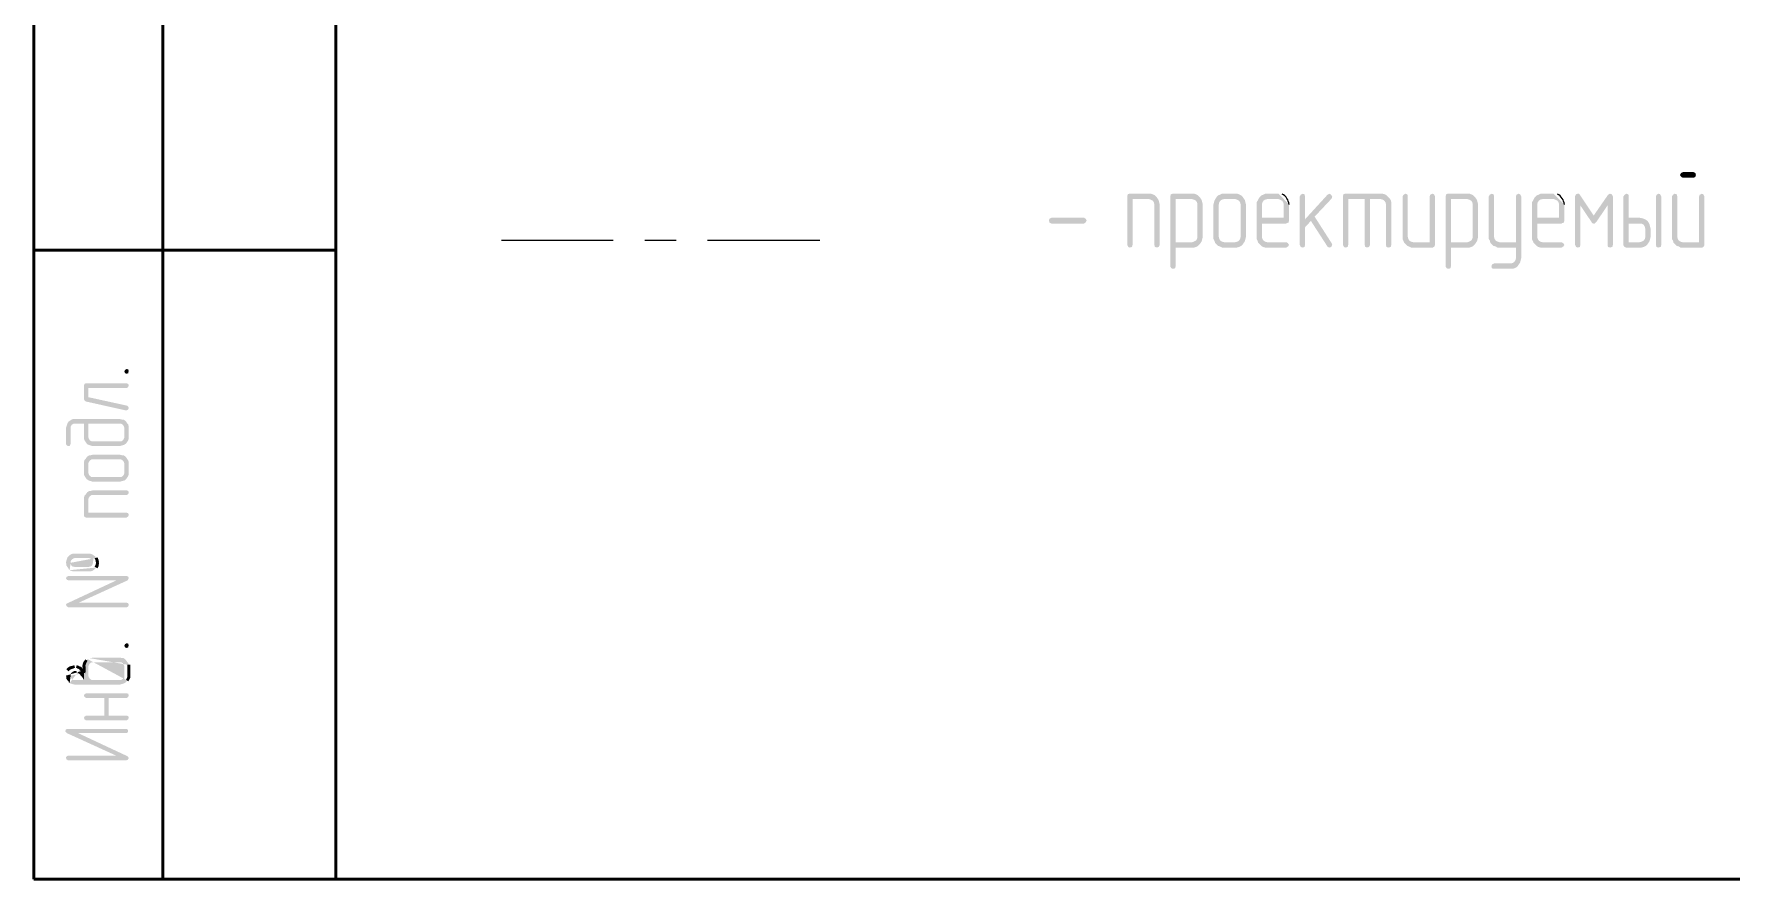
# Model space of a CAD drawing. Header units: millimetres. Extents: x -211 to 10565, y -2293 to 2244.
# Drawn here: x 4311.6 to 4379, y -740.6 to -707 of the extents above; entities that cross this region are included whole.
import ezdxf

# ---------------------------------------------------------------- set-up
doc = ezdxf.new("R2010")
doc.units = ezdxf.units.MM
doc.layers.add('PDF _Геометрия', color=7, linetype='Continuous')
doc.layers.add('PDF _Сплошная заливка', color=7, linetype='Continuous')

msp = doc.modelspace()

# ---------------------------------------------------------------- hatches: boundary and pattern name
at = {"layer": 'PDF _Сплошная заливка', "transparency": 33554559}
for points in [[(4377.487, -712.509), (4377.064, -712.509), (4377.064, -712.53), (4377, -712.551), (4376.958, -712.636), (4377, -712.699), (4377.064, -712.742), (4377.508, -712.742), (4377.572, -712.699), (4377.593, -712.636), (4377.572, -712.551)], [(4355.861, -713.376), (4355.078, -713.376), (4355.015, -713.398), (4354.994, -713.482), (4354.994, -715.408), (4355.036, -715.493), (4355.099, -715.514), (4355.184, -715.493), (4355.205, -715.408), (4355.205, -713.588), (4355.861, -713.588), (4356.2, -713.567), (4356.157, -713.503), (4356.094, -713.44), (4356.009, -713.398), (4355.946, -713.376)], [(4357.575, -713.376), (4356.792, -713.376), (4356.729, -713.398), (4356.708, -713.482), (4356.708, -716.275), (4356.75, -716.339), (4356.813, -716.36), (4356.898, -716.339), (4356.919, -716.254), (4356.919, -715.514), (4357.66, -715.514), (4357.723, -715.493), (4357.808, -715.45), (4357.871, -715.387), (4357.914, -715.323), (4356.919, -715.302), (4356.919, -713.588), (4357.575, -713.588), (4357.914, -713.567), (4357.871, -713.503), (4357.808, -713.44), (4357.723, -713.398), (4357.66, -713.376)], [(4359.289, -713.376), (4358.76, -713.376), (4358.675, -713.419), (4358.612, -713.44), (4358.549, -713.503), (4358.506, -713.567), (4359.289, -713.588), (4359.353, -713.609), (4359.437, -713.652), (4359.48, -713.715), (4359.501, -713.8), (4359.501, -715.09), (4359.48, -715.175), (4359.437, -715.239), (4359.374, -715.281), (4359.289, -715.302), (4358.845, -715.302), (4358.485, -715.323), (4358.612, -715.45), (4358.675, -715.471), (4358.76, -715.514), (4359.353, -715.514), (4359.437, -715.493), (4359.522, -715.45), (4359.585, -715.387), (4359.67, -715.26), (4359.691, -715.175), (4359.712, -715.09), (4359.712, -713.8), (4359.691, -713.715), (4359.67, -713.63), (4359.585, -713.503), (4359.522, -713.44), (4359.437, -713.398), (4359.374, -713.376)], [(4361.955, -713.376), (4361.892, -713.419), (4361.85, -713.482), (4361.85, -715.408), (4361.892, -715.493), (4361.955, -715.514), (4362.04, -715.493), (4362.061, -715.408), (4362.061, -714.71), (4362.294, -714.456), (4362.061, -714.392), (4362.061, -713.482), (4362.04, -713.398)], [(4363.035, -713.376), (4362.95, -713.419), (4362.061, -714.392), (4362.294, -714.456), (4362.95, -715.471), (4362.971, -715.493), (4363.035, -715.514), (4363.098, -715.493), (4363.14, -715.408), (4363.119, -715.344), (4362.442, -714.286), (4363.119, -713.567), (4363.14, -713.482), (4363.098, -713.419)], [(4365.066, -713.376), (4363.648, -713.376), (4363.585, -713.398), (4363.564, -713.482), (4363.564, -715.408), (4363.606, -715.493), (4363.669, -715.514), (4363.754, -715.493), (4363.775, -715.408), (4363.775, -713.588), (4365.066, -713.588), (4365.426, -713.567), (4365.299, -713.44), (4365.235, -713.398), (4365.151, -713.376)], [(4366.039, -713.376), (4365.976, -713.419), (4365.934, -713.482), (4365.934, -715.175), (4365.976, -715.26), (4365.997, -715.323), (4366.357, -715.302), (4366.272, -715.281), (4366.209, -715.239), (4366.166, -715.175), (4366.145, -715.09), (4366.145, -713.482), (4366.124, -713.398)], [(4367.118, -713.376), (4367.034, -713.419), (4367.013, -713.482), (4367.013, -715.302), (4366.357, -715.302), (4365.997, -715.323), (4366.06, -715.387), (4366.124, -715.45), (4366.187, -715.471), (4366.272, -715.514), (4367.14, -715.514), (4367.203, -715.471), (4367.224, -715.408), (4367.224, -713.482), (4367.182, -713.398)], [(4368.515, -713.376), (4367.732, -713.376), (4367.669, -713.398), (4367.648, -713.482), (4367.648, -716.275), (4367.69, -716.339), (4367.753, -716.36), (4367.838, -716.339), (4367.859, -716.254), (4367.859, -715.514), (4368.6, -715.514), (4368.663, -715.493), (4368.748, -715.45), (4368.811, -715.387), (4368.854, -715.323), (4367.859, -715.302), (4367.859, -713.588), (4368.515, -713.588), (4368.854, -713.567), (4368.811, -713.503), (4368.748, -713.44), (4368.663, -713.398), (4368.6, -713.376)], [(4369.467, -713.376), (4369.404, -713.419), (4369.362, -713.482), (4369.362, -715.175), (4369.404, -715.239), (4369.425, -715.323), (4369.785, -715.302), (4369.721, -715.281), (4369.637, -715.239), (4369.594, -715.175), (4369.573, -715.09), (4369.573, -713.482), (4369.552, -713.398)], [(4370.546, -713.376), (4370.462, -713.419), (4370.441, -713.482), (4370.441, -715.302), (4369.785, -715.302), (4369.425, -715.323), (4369.552, -715.45), (4369.637, -715.471), (4369.7, -715.514), (4370.441, -715.514), (4370.441, -715.937), (4370.42, -716.022), (4370.377, -716.085), (4370.314, -716.127), (4370.229, -716.148), (4369.573, -716.148), (4369.488, -716.191), (4369.467, -716.254), (4369.488, -716.339), (4369.573, -716.36), (4370.314, -716.36), (4370.377, -716.339), (4370.462, -716.297), (4370.525, -716.233), (4370.61, -716.106), (4370.652, -715.937), (4370.652, -713.482), (4370.61, -713.398)], [(4372.895, -713.376), (4372.832, -713.398), (4372.789, -713.482), (4373.001, -713.842), (4373.445, -714.498), (4373.53, -714.244), (4372.98, -713.419), (4372.938, -713.376)], [(4372.789, -713.482), (4372.789, -715.408), (4372.832, -715.493), (4372.895, -715.514), (4372.98, -715.493), (4373.001, -715.408), (4373.001, -713.842)], [(4374.186, -713.376), (4374.165, -713.376), (4374.101, -713.419), (4373.53, -714.244), (4373.445, -714.498), (4373.467, -714.54), (4373.53, -714.561), (4373.572, -714.561), (4373.636, -714.498), (4374.08, -713.842), (4374.292, -713.482), (4374.25, -713.398)], [(4374.292, -713.482), (4374.08, -713.842), (4374.08, -715.408), (4374.101, -715.493), (4374.186, -715.514), (4374.25, -715.493), (4374.271, -715.493), (4374.292, -715.408)], [(4374.821, -713.376), (4374.757, -713.419), (4374.715, -713.482), (4374.715, -715.429), (4374.757, -715.493), (4374.821, -715.514), (4375.435, -715.514), (4375.519, -715.493), (4375.604, -715.45), (4375.667, -715.387), (4375.71, -715.323), (4374.927, -715.302), (4374.927, -714.561), (4375.35, -714.561), (4375.71, -714.519), (4375.667, -714.456), (4375.604, -714.413), (4375.519, -714.371), (4375.456, -714.35), (4375.35, -714.329), (4374.927, -714.329), (4374.927, -713.482), (4374.906, -713.398)], [(4376.112, -713.376), (4376.027, -713.419), (4376.006, -713.482), (4376.006, -715.408), (4376.027, -715.493), (4376.112, -715.514), (4376.175, -715.493), (4376.196, -715.493), (4376.217, -715.408), (4376.217, -713.482), (4376.175, -713.398)], [(4376.746, -713.376), (4376.683, -713.419), (4376.641, -713.482), (4376.641, -715.175), (4376.683, -715.239), (4376.704, -715.323), (4377.064, -715.302), (4376.979, -715.281), (4376.916, -715.239), (4376.873, -715.175), (4376.852, -715.09), (4376.852, -713.482), (4376.831, -713.398)], [(4377.826, -713.376), (4377.741, -713.419), (4377.72, -713.482), (4377.72, -715.302), (4377.064, -715.302), (4376.704, -715.323), (4376.831, -715.45), (4376.916, -715.471), (4376.979, -715.514), (4377.847, -715.514), (4377.91, -715.471), (4377.931, -715.408), (4377.931, -713.482), (4377.889, -713.398)], [(4356.2, -713.567), (4355.861, -713.588), (4355.925, -713.609), (4356.009, -713.652), (4356.052, -713.715), (4356.073, -713.8), (4356.073, -715.408), (4356.094, -715.493), (4356.179, -715.514), (4356.242, -715.493), (4356.284, -715.408), (4356.284, -713.8), (4356.242, -713.63)], [(4357.914, -713.567), (4357.575, -713.588), (4357.639, -713.609), (4357.723, -713.652), (4357.766, -713.715), (4357.787, -713.8), (4357.787, -715.09), (4357.766, -715.175), (4357.723, -715.239), (4357.639, -715.281), (4357.575, -715.302), (4356.919, -715.302), (4357.914, -715.323), (4357.956, -715.26), (4357.998, -715.09), (4357.998, -713.8), (4357.956, -713.63)], [(4358.506, -713.567), (4358.464, -713.652), (4358.443, -713.715), (4358.422, -713.8), (4358.422, -715.175), (4358.464, -715.26), (4358.485, -715.323), (4358.845, -715.302), (4358.76, -715.281), (4358.697, -715.239), (4358.654, -715.175), (4358.633, -715.09), (4358.633, -713.8), (4358.654, -713.715), (4358.697, -713.652), (4358.76, -713.609), (4358.845, -713.588), (4359.289, -713.588)], [(4360.22, -713.567), (4360.178, -713.652), (4360.136, -713.715), (4360.136, -715.175), (4360.178, -715.26), (4360.199, -715.323), (4360.263, -715.387), (4360.326, -715.45), (4360.389, -715.493), (4360.474, -715.514), (4361.321, -715.514), (4361.384, -715.471), (4361.426, -715.408), (4361.384, -715.344), (4361.321, -715.302), (4360.559, -715.302), (4360.474, -715.281), (4360.411, -715.239), (4360.368, -715.175), (4360.347, -715.09), (4360.347, -714.561), (4361.321, -714.561), (4361.342, -714.54), (4361.405, -714.519), (4361.426, -714.434), (4360.347, -714.329), (4360.347, -713.8), (4360.368, -713.715), (4360.411, -713.652), (4360.474, -713.609), (4360.559, -713.588), (4361.003, -713.588)], [(4364.643, -713.588), (4364.431, -713.588), (4364.431, -715.408), (4364.452, -715.493), (4364.537, -715.514), (4364.6, -715.493), (4364.643, -715.408)], [(4365.426, -713.567), (4365.066, -713.588), (4365.151, -713.609), (4365.214, -713.652), (4365.256, -713.715), (4365.278, -713.8), (4365.278, -715.408), (4365.299, -715.493), (4365.383, -715.514), (4365.468, -715.493), (4365.489, -715.408), (4365.489, -713.715), (4365.468, -713.63)], [(4368.854, -713.567), (4368.515, -713.588), (4368.579, -713.609), (4368.663, -713.652), (4368.706, -713.715), (4368.727, -713.8), (4368.727, -715.09), (4368.706, -715.175), (4368.663, -715.239), (4368.579, -715.281), (4368.515, -715.302), (4367.859, -715.302), (4368.854, -715.323), (4368.896, -715.26), (4368.938, -715.09), (4368.938, -713.8), (4368.896, -713.63)], [(4371.16, -713.567), (4371.118, -713.652), (4371.075, -713.715), (4371.075, -715.175), (4371.118, -715.26), (4371.139, -715.323), (4371.266, -715.45), (4371.329, -715.493), (4371.414, -715.514), (4372.26, -715.514), (4372.324, -715.471), (4372.366, -715.408), (4372.324, -715.344), (4372.26, -715.302), (4371.499, -715.302), (4371.414, -715.281), (4371.351, -715.239), (4371.308, -715.175), (4371.287, -715.09), (4371.287, -714.561), (4372.26, -714.561), (4372.282, -714.54), (4372.345, -714.519), (4372.366, -714.434), (4371.287, -714.329), (4371.287, -713.8), (4371.308, -713.715), (4371.351, -713.652), (4371.414, -713.609), (4371.499, -713.588), (4371.943, -713.588)], [(4353.28, -714.561), (4351.989, -714.561), (4351.904, -714.519), (4351.883, -714.434), (4351.904, -714.371), (4351.989, -714.329), (4353.28, -714.329), (4353.343, -714.371), (4353.385, -714.434), (4353.343, -714.519)], [(4375.71, -714.519), (4375.35, -714.561), (4375.435, -714.561), (4375.519, -714.604), (4375.562, -714.688), (4375.583, -714.773), (4375.583, -715.09), (4375.562, -715.175), (4375.519, -715.239), (4375.435, -715.281), (4375.35, -715.302), (4374.927, -715.302), (4375.71, -715.323), (4375.752, -715.26), (4375.794, -715.09), (4375.794, -714.773), (4375.752, -714.604)], [(4313.54, -720.994), (4313.54, -721.544), (4313.561, -721.587), (4313.604, -721.629), (4315.212, -721.989), (4315.233, -721.989), (4315.297, -721.946), (4315.318, -721.883), (4315.297, -721.841), (4315.254, -721.798), (4313.71, -721.46), (4313.71, -721.1), (4313.625, -720.91), (4313.604, -720.91), (4313.561, -720.931)], [(4313.625, -720.91), (4313.71, -721.1), (4315.233, -721.1), (4315.297, -721.058), (4315.318, -720.994), (4315.297, -720.931), (4315.233, -720.91)], [(4315.148, -720.423), (4315.17, -720.381), (4315.233, -720.338), (4315.297, -720.359), (4315.318, -720.423), (4315.297, -720.486), (4315.297, -720.508), (4315.233, -720.529), (4315.17, -720.508), (4315.148, -720.444)], [(4312.821, -722.687), (4312.821, -723.322), (4312.863, -723.385), (4312.927, -723.407), (4312.99, -723.385), (4312.99, -723.364), (4313.011, -723.301), (4313.011, -722.624), (4313.054, -722.56), (4313.117, -722.518), (4313.54, -722.518), (4313.54, -723.11), (4313.561, -723.174), (4313.604, -723.237), (4313.646, -723.301), (4313.688, -723.343), (4313.71, -722.518), (4315.022, -722.518), (4315.085, -722.56), (4315.127, -722.624), (4315.148, -722.687), (4315.148, -723.343), (4315.212, -723.301), (4315.297, -723.174), (4315.318, -723.11), (4315.318, -722.624), (4315.297, -722.539), (4315.254, -722.497), (4315.212, -722.433), (4315.17, -722.391), (4315.106, -722.348), (4315.043, -722.348), (4314.958, -722.327), (4313.117, -722.327), (4313.054, -722.348), (4312.99, -722.391), (4312.927, -722.433), (4312.884, -722.497), (4312.863, -722.56), (4312.842, -722.624)], [(4313.688, -723.343), (4313.752, -723.364), (4313.815, -723.385), (4313.9, -723.407), (4314.958, -723.407), (4315.022, -723.385), (4315.106, -723.364), (4315.148, -723.343), (4315.148, -723.047), (4315.127, -723.11), (4315.085, -723.174), (4315.022, -723.216), (4313.837, -723.216), (4313.773, -723.174), (4313.731, -723.11), (4313.71, -723.047), (4313.71, -722.518)], [(4313.54, -724.105), (4313.54, -724.528), (4313.561, -724.591), (4313.604, -724.655), (4313.646, -724.718), (4313.71, -724.761), (4313.71, -724.105), (4313.731, -724.041), (4313.773, -723.978), (4313.837, -723.936), (4315.022, -723.936), (4315.085, -723.978), (4315.127, -724.041), (4315.148, -724.105), (4315.148, -724.465), (4315.17, -724.761), (4315.212, -724.718), (4315.297, -724.591), (4315.318, -724.528), (4315.318, -724.041), (4315.297, -723.978), (4315.212, -723.851), (4315.17, -723.809), (4315.106, -723.766), (4315.043, -723.766), (4314.958, -723.745), (4313.9, -723.745), (4313.815, -723.766), (4313.752, -723.766), (4313.688, -723.809), (4313.646, -723.851), (4313.604, -723.914), (4313.561, -723.957), (4313.54, -724.041)], [(4313.71, -724.761), (4313.752, -724.782), (4313.837, -724.803), (4313.9, -724.824), (4314.958, -724.824), (4315.022, -724.803), (4315.106, -724.782), (4315.17, -724.761), (4315.148, -724.465), (4315.127, -724.528), (4315.085, -724.591), (4315.022, -724.634), (4313.837, -724.634), (4313.773, -724.591), (4313.731, -724.528), (4313.71, -724.465), (4313.71, -724.105)], [(4313.54, -725.523), (4313.54, -726.157), (4313.561, -726.221), (4313.625, -726.242), (4315.233, -726.242), (4315.297, -726.2), (4315.318, -726.136), (4315.297, -726.073), (4315.233, -726.052), (4313.71, -726.052), (4313.71, -725.523), (4313.688, -725.226), (4313.646, -725.269), (4313.604, -725.332), (4313.561, -725.374), (4313.54, -725.459)], [(4313.688, -725.226), (4313.71, -725.523), (4313.731, -725.459), (4313.773, -725.396), (4313.837, -725.353), (4315.233, -725.353), (4315.297, -725.311), (4315.318, -725.247), (4315.297, -725.184), (4315.233, -725.163), (4313.9, -725.163), (4313.815, -725.184), (4313.752, -725.184)], [(4312.821, -728.041), (4312.842, -728.083), (4312.842, -728.146), (4312.927, -728.273), (4312.927, -728.295), (4312.969, -728.337), (4313.011, -728.041), (4313.011, -727.977), (4313.054, -727.914), (4313.117, -727.871), (4313.181, -727.85), (4313.731, -727.85), (4313.794, -727.871), (4313.858, -727.914), (4313.879, -727.977), (4313.9, -728.041), (4313.921, -727.744), (4313.858, -727.702), (4313.794, -727.681), (4313.096, -727.681), (4313.032, -727.702), (4312.969, -727.744), (4312.884, -727.829), (4312.863, -727.893), (4312.842, -727.956)], [(4312.821, -728.654), (4312.863, -728.718), (4312.927, -728.739), (4314.831, -728.739), (4315.233, -728.57), (4312.905, -728.57), (4312.863, -728.591)], [(4312.821, -729.712), (4312.863, -729.776), (4312.927, -729.818), (4313.329, -729.628), (4315.275, -728.739), (4315.318, -728.654), (4315.297, -728.591), (4315.233, -728.57), (4314.831, -728.739), (4312.884, -729.649), (4312.842, -729.67)], [(4312.927, -729.818), (4315.233, -729.818), (4315.297, -729.776), (4315.318, -729.712), (4315.297, -729.649), (4315.233, -729.628), (4313.329, -729.628)], [(4315.148, -731.321), (4315.17, -731.278), (4315.233, -731.236), (4315.297, -731.257), (4315.318, -731.321), (4315.297, -731.384), (4315.297, -731.405), (4315.233, -731.426), (4315.17, -731.405), (4315.148, -731.342)], [(4313.54, -733.31), (4313.561, -733.373), (4313.625, -733.415), (4314.344, -733.415), (4314.344, -734.114), (4314.514, -733.415), (4315.233, -733.415), (4315.297, -733.373), (4315.318, -733.31), (4315.297, -733.246), (4315.233, -733.225), (4313.625, -733.225), (4313.561, -733.267)], [(4313.54, -734.198), (4313.561, -734.262), (4313.625, -734.304), (4315.233, -734.304), (4315.297, -734.262), (4315.318, -734.198), (4315.297, -734.135), (4315.233, -734.114), (4314.514, -734.114), (4314.514, -733.415), (4314.344, -734.114), (4313.625, -734.114), (4313.561, -734.156)], [(4312.8, -734.727), (4312.8, -734.749), (4312.863, -734.812), (4314.81, -735.701), (4315.212, -735.891), (4315.275, -735.87), (4315.318, -735.807), (4315.297, -735.764), (4315.254, -735.722), (4313.308, -734.812), (4312.905, -734.643), (4312.884, -734.643), (4312.821, -734.664)], [(4312.905, -734.643), (4313.308, -734.812), (4315.212, -734.812), (4315.275, -734.791), (4315.297, -734.727), (4315.275, -734.664), (4315.212, -734.643)], [(4312.821, -735.785), (4312.842, -735.849), (4312.905, -735.891), (4315.212, -735.891), (4314.81, -735.701), (4312.905, -735.701), (4312.842, -735.743)]]:
    msp.add_hatch(color=256, dxfattribs=at).paths.add_polyline_path(points)
h = msp.add_hatch(color=256, dxfattribs=at)
h.paths.add_polyline_path([(4361.003, -713.376), (4360.474, -713.376), (4360.389, -713.419), (4360.326, -713.44), (4360.263, -713.503), (4360.22, -713.567), (4361.003, -713.588), (4361.067, -713.609), (4361.151, -713.652), (4361.194, -713.715), (4361.215, -713.8), (4361.215, -714.329), (4360.347, -714.329), (4361.426, -714.434), (4361.426, -713.8)], flags=0)
h.paths.add_polyline_path([(4361.151, -713.398), (4361.088, -713.376)], flags=0)
h = msp.add_hatch(color=256, dxfattribs=at)
h.paths.add_polyline_path([(4371.943, -713.376), (4371.414, -713.376), (4371.329, -713.419), (4371.266, -713.44), (4371.202, -713.503), (4371.16, -713.567), (4371.943, -713.588), (4372.007, -713.609), (4372.091, -713.652), (4372.134, -713.715), (4372.155, -713.8), (4372.155, -714.329), (4371.287, -714.329), (4372.366, -714.434), (4372.366, -713.8)], flags=0)
h.paths.add_polyline_path([(4372.091, -713.398), (4372.028, -713.376)], flags=0)
h = msp.add_hatch(color=256, dxfattribs=at)
h.paths.add_polyline_path([(4312.969, -728.337), (4313.032, -728.358), (4313.096, -728.379), (4313.815, -728.379), (4313.879, -728.358), (4313.942, -728.316), (4314.027, -728.231)], flags=0)
h.paths.add_polyline_path([(4314.027, -727.85), (4313.985, -727.787), (4313.921, -727.744), (4313.9, -728.041), (4313.879, -728.104), (4313.858, -728.146), (4313.837, -728.168), (4313.794, -728.189), (4313.71, -728.21), (4313.181, -728.21), (4313.096, -728.189), (4313.054, -728.168), (4313.011, -728.104), (4313.011, -728.041)], flags=0)
h = msp.add_hatch(color=256, dxfattribs=at)
h.paths.add_polyline_path([(4312.821, -732.527), (4312.842, -732.569), (4312.842, -732.654), (4312.884, -732.717), (4312.927, -732.759), (4312.927, -732.781), (4312.969, -732.823), (4313.011, -732.527), (4313.011, -732.463), (4313.054, -732.4), (4313.117, -732.357), (4313.181, -732.336), (4313.244, -732.357), (4313.286, -732.4), (4313.308, -732.421), (4313.371, -732.463), (4313.413, -732.527), (4313.456, -732.569), (4313.54, -732.696), (4313.54, -732.421), (4313.477, -732.336)], flags=0)
h.paths.add_polyline_path([(4313.244, -732.167), (4313.159, -732.167)], flags=0)
h.paths.add_polyline_path([(4312.884, -732.315), (4312.863, -732.379), (4312.842, -732.442)], flags=0)
h = msp.add_hatch(color=256, dxfattribs=at)
h.paths.add_polyline_path([(4312.969, -732.823), (4313.032, -732.844), (4313.096, -732.865), (4313.181, -732.886), (4314.958, -732.886), (4315.022, -732.865), (4315.106, -732.844), (4315.148, -732.823), (4315.148, -732.527), (4315.127, -732.59), (4315.085, -732.654), (4315.022, -732.696), (4313.837, -732.696), (4313.773, -732.654), (4313.731, -732.59), (4313.71, -732.527), (4313.71, -732.167), (4313.688, -731.871), (4313.646, -731.913)], flags=0)
h.paths.add_polyline_path([(4313.54, -732.421), (4313.54, -732.696), (4313.096, -732.696), (4313.054, -732.654), (4313.011, -732.59), (4313.011, -732.527)], flags=0)
h = msp.add_hatch(color=256, dxfattribs=at)
h.paths.add_polyline_path([(4313.688, -731.871), (4313.71, -732.167), (4313.731, -732.103), (4313.773, -732.04), (4313.837, -731.998), (4315.022, -731.998), (4315.085, -732.04), (4315.127, -732.103), (4315.148, -732.167), (4315.148, -732.823), (4315.212, -732.781), (4315.254, -732.717)], flags=0)
h.paths.add_polyline_path([(4315.318, -732.103), (4315.297, -732.019), (4315.254, -731.976), (4315.212, -731.913), (4315.17, -731.871), (4315.106, -731.828), (4315.043, -731.828), (4314.958, -731.807), (4313.9, -731.807), (4313.815, -731.828), (4313.752, -731.828)], flags=0)

# ---------------------------------------------------------------- linework, layer by layer
at = {"layer": 'PDF _Геометрия', "lineweight": 50}
for points in [[(4323.549, -740.61), (4323.549, -453.696), (4718.614, -453.696), (4718.614, -740.61)], [(4311.551, -740.61), (4311.551, -655.63), (4323.549, -655.63), (4323.549, -740.61)]]:
    msp.add_lwpolyline(points, close=True, dxfattribs=at)
for points in [[(4316.672, -655.63), (4316.672, -740.61)], [(4311.551, -715.619), (4323.549, -715.619)]]:
    msp.add_lwpolyline(points, dxfattribs=at)
at = {"layer": 'PDF _Геометрия', "lineweight": 25}
for points in [[(4334.574, -715.239), (4330.13, -715.239)], [(4337.071, -715.239), (4335.822, -715.239)], [(4342.784, -715.239), (4338.319, -715.239)]]:
    msp.add_lwpolyline(points, dxfattribs=at)
for points in [[(4361.426, -713.8), (4361.401, -713.637), (4361.317, -713.457), (4361.151, -713.398)], [(4372.366, -713.8), (4372.341, -713.637), (4372.257, -713.457), (4372.091, -713.398)]]:
    msp.add_open_spline(points, degree=3, dxfattribs=at)
at = {"layer": 'PDF _Геометрия', "lineweight": 50}
for points in [[(4314.027, -728.231), (4314.087, -728.083), (4314.087, -727.998), (4314.027, -727.85)], [(4313.159, -732.167), (4312.975, -732.24), (4313.012, -732.176), (4312.884, -732.315)], [(4313.477, -732.336), (4313.347, -732.187), (4313.449, -732.255), (4313.244, -732.167)], [(4313.646, -731.913), (4313.463, -732.12), (4313.577, -732.134), (4313.54, -732.421)], [(4315.254, -732.717), (4315.383, -732.56), (4315.3, -732.286), (4315.318, -732.103)]]:
    msp.add_open_spline(points, degree=3, dxfattribs=at)

doc.saveas('drawing.dxf')
